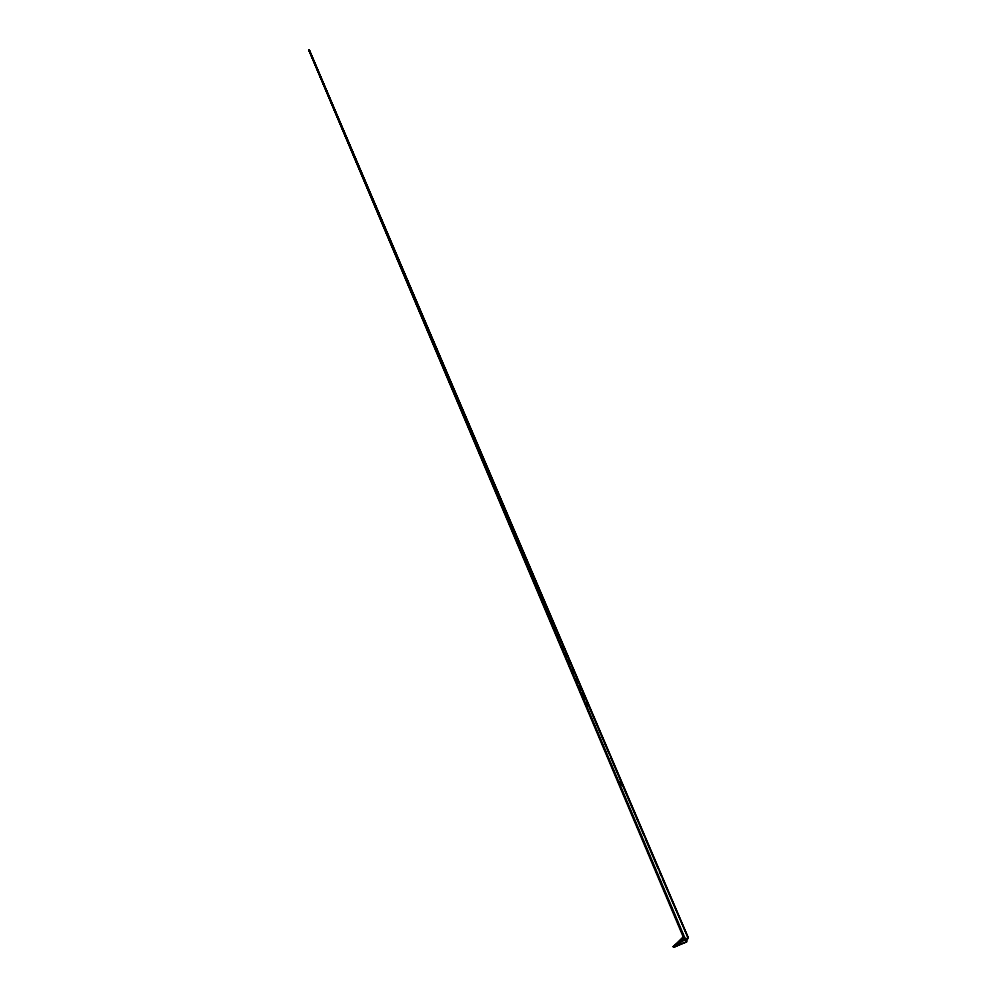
<?xml version="1.0" encoding="UTF-8"?>
<svg xmlns="http://www.w3.org/2000/svg" width="997" height="997" viewBox="0 0 997 997"><rect width="100%" height="100%" fill="white"/><g stroke="black" fill="none" stroke-linecap="round" stroke-linejoin="round"><path stroke-width="1.5" d="M676.253 945.891C676.851 945.218 675.729 945.804 676.801 945.555M676.664 945.468L675.704 945.43L676.726 945.667M675.929 945.53L676.527 945.468M676.589 945.355L675.829 945.517M683.493 936.507L673.237 946.639L673.66 947.15L686.534 941.866L688.092 937.616L308.908 49.937L683.381 937.292M684.652 938.862L308.908 49.937L686.534 941.866L673.66 947.15L684.627 937.903M678.11 944.707L674.545 946.913L673.237 946.639L684.553 937.816M673.237 946.639L678.022 943.125M673.66 947.15L688.092 937.616L309.232 49.975M688.092 937.616L662.419 878.793M685.263 940.296L686.534 941.866M609.354 754.255L309.132 49.85L460.788 406.278M610.55 757.084L644.124 835.847M645.321 838.689L658.145 868.761M659.366 871.627L661.185 875.914M462.01 409.144L498.562 495.023L497.229 492.206M499.771 497.889L501.603 502.176M502.824 505.043L504.644 509.342L502.712 505.093M509.517 520.795L505.865 512.209L509.417 520.833M510.738 523.649L512.57 527.949L511.249 525.132M513.779 530.815L515.611 535.102M516.832 537.969L523.525 553.709M526.578 560.875L524.746 556.575L526.478 560.912M527.787 563.729L533.27 576.615M535.102 580.915L536.324 583.768M540.586 593.788L547.278 609.541L544.761 603.846M549.11 613.84L550.332 616.694M551.553 619.561L553.372 623.86M554.594 626.714L556.426 631.014M557.635 633.88L559.467 638.167L557.56 633.905M562.507 645.321L564.339 649.62M565.561 652.487L567.38 656.774M568.602 659.64L570.434 663.94M572.864 669.66L574.085 672.526M576.515 678.247L578.347 682.546M581.388 689.7L579.569 685.4L581.326 689.725M585.052 698.286L582.609 692.566L584.379 696.878M586.872 702.586L588.093 705.44M620.371 781.312L622.203 785.611L620.333 781.324M308.908 49.937L457.611 399.174M458.832 402.04L460.664 406.327M461.885 409.194L463.705 413.481M464.926 416.347L466.758 420.647M467.979 423.501L471.631 432.087M472.852 434.954L474.684 439.253M475.893 442.107L477.725 446.407M478.946 449.273L485.651 465.013M486.872 467.88L488.692 472.167M489.913 475.033L495.397 487.919M513.679 530.853L515.511 535.14M516.733 538.006L518.565 542.306M519.773 545.16L521.605 549.459M527.7 563.766L529.532 568.066M530.753 570.932L532.572 575.219M535.015 580.952L536.236 583.806M541.72 596.692L543.552 600.979M549.035 613.865L550.244 616.732M568.539 659.665L570.359 663.965"/></g></svg>
